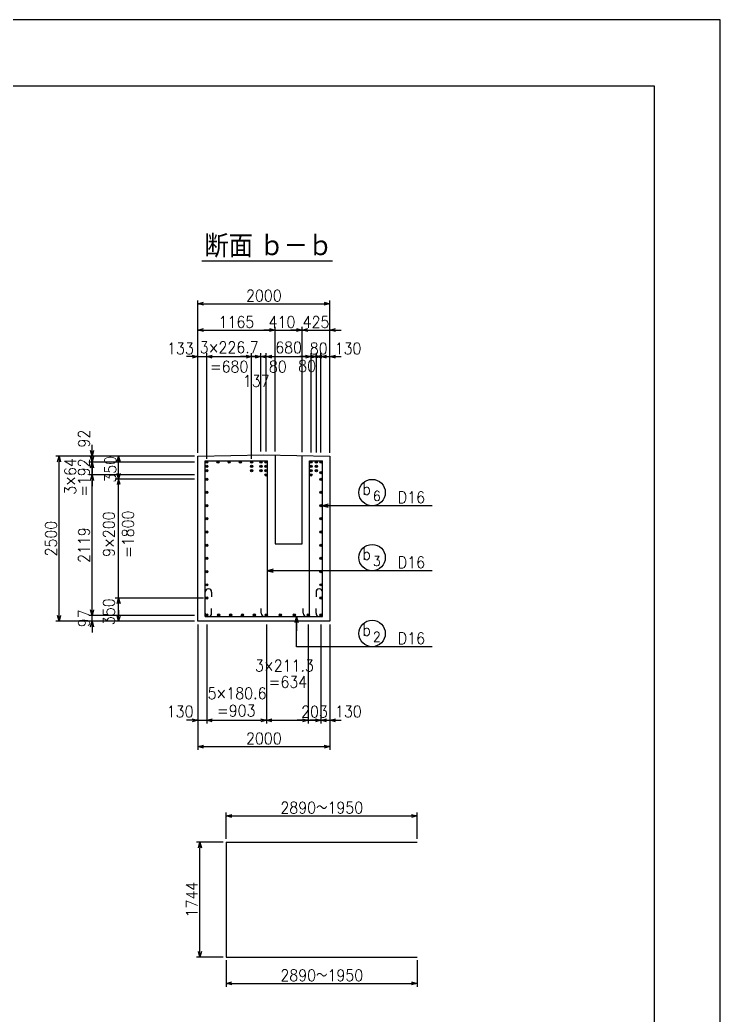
# Model space of a CAD drawing. Extents: x -24090 to 17960, y 77600 to 107300.
# Drawn here: x 7360 to 17960, y 92227 to 107300 of the extents above; entities that cross this region are included whole.
import ezdxf
from ezdxf.enums import TextEntityAlignment as Align

# ---------------------------------------------------------------- set-up
doc = ezdxf.new("R2010")
doc.units = 0
doc.header["$LTSCALE"] = 300
doc.header["$MEASUREMENT"] = 0
doc.layers.get('0').update_dxf_attribs({"linetype": 'CONTINUOUS'})
doc.layers.get('DEFPOINTS').update_dxf_attribs({"linetype": 'CONTINUOUS'})
for name, color, linetype in [('-ねじり鉄筋', 2, 'CONTINUOUS'), ('-コーベル', 2, 'CONTINUOUS'), ('-寸法', 1, 'CONTINUOUS'), ('-引き出し横', 1, 'CONTINUOUS'), ('-引き出し縦', 1, 'CONTINUOUS'), ('-構造', 3, 'CONTINUOUS'), ('-肋筋-桁', 3, 'CONTINUOUS'), ('-記号', 2, 'CONTINUOUS'), ('枠', 3, 'CONTINUOUS'), ('鉄筋', 2, 'CONTINUOUS')]:
    doc.layers.add(name, color=color, linetype=linetype)
doc.styles.add('MS明朝', font='MS PMincho.ttf')
doc.styles.add('romans', font='ROMANS.shx', dxfattribs={"width": 0.9, "bigfont": 'EXTFONT.shx'})
doc.styles.add('ｽﾀｲﾙ1', font='ROMANS.shx', dxfattribs={"bigfont": 'EXTFONT.shx'})
doc.dimstyles.new('ST-50', dxfattribs={"dimscale": 50, "dimtxt": 3.5, "dimasz": 1.7, "dimexe": 1, "dimexo": 1, "dimgap": 1, "dimtad": 0, "dimdec": 0, "dimzin": 0, "dimdsep": 46, "dimtxsty": 'romans', "dimblk": 'OPEN30', "dimcen": 1, "dimdle": 3, "dimclrd": 1, "dimclre": 1, "dimclrt": 3, "dimaunit": 1, "dimadec": 0, "dimazin": 0, "dimtfac": 1, "dimtdec": 0, "dimtix": 1, "dimtmove": 2, "dimatfit": 3, "dimldrblk": 'OPEN30', "dimfxl": 0, "dimtvp": 0.7, "dimtolj": 1, "dimtzin": 0, "dimarcsym": 0})
doc.dimstyles.new('矢', dxfattribs={"dimscale": 50, "dimtxt": 3.5, "dimasz": 1.7, "dimexe": 1, "dimexo": 0.7, "dimgap": 0.09, "dimtad": 0, "dimdec": 0, "dimzin": 0, "dimdsep": 46, "dimtxsty": 'romans', "dimblk": 'OPEN30', "dimcen": 1, "dimdle": 1, "dimclrd": 1, "dimclre": 1, "dimclrt": 3, "dimaunit": 1, "dimadec": 0, "dimazin": 0, "dimtfac": 1, "dimtdec": 0, "dimtix": 1, "dimtmove": 2, "dimatfit": 3, "dimldrblk": 'OPEN30', "dimfxl": 0, "dimtvp": 0.7, "dimtolj": 1, "dimtzin": 0, "dimarcsym": 0})

# ---------------------------------------------------------------- blocks, each defined once
blk = doc.blocks.new('_Open30')
at = {"color": 0, "lineweight": -2}
for p, q in [((-1, 0.27), (0, 0)), ((0, 0), (-1, -0.27)), ((0, 0), (-1, 0))]:
    blk.add_line(p, q, dxfattribs=at)
blk = doc.blocks.new('*D109')
at = {"layer": '-寸法', "color": 1, "linetype": 'Continuous', "lineweight": -2}
for p, q in [((10003, 100694), (7903, 100694)), ((7953, 98279), (7953, 100609)), ((10003, 98194), (7903, 98194))]:
    blk.add_line(p, q, dxfattribs=at)
at = {"layer": 'DEFPOINTS', "color": 0, "linetype": 'Continuous'}
for p in [(7953, 100694), (10053, 100694), (10053, 98194)]:
    blk.add_point(p, dxfattribs=at)
at = {"layer": '-寸法', "color": 1, "linetype": 'Continuous', "lineweight": -2, "xscale": 85, "yscale": 85, "zscale": 85}
for p, rotation in [((7953, 100694), 90), ((7953, 98194), 270)]:
    blk.add_blockref('_Open30', p, dxfattribs=dict(at, rotation=rotation))
at = {"layer": '-寸法', "color": 3, "linetype": 'Continuous', "insert": (7830, 99444), "char_height": 175, "attachment_point": 5, "rotation": 90, "style": 'romans'}
blk.add_mtext('\\A1;2500', dxfattribs=at)
blk = doc.blocks.new('*D43')
at = {"layer": '-寸法', "color": 1, "linetype": 'Continuous', "lineweight": -2}
for p, q in [((10485, 93057), (10485, 92657)), ((13374, 93057), (13374, 92657)), ((10570, 92707), (13289, 92707))]:
    blk.add_line(p, q, dxfattribs=at)
at = {"layer": 'DEFPOINTS', "color": 0, "linetype": 'Continuous'}
for p in [(10485, 93107), (13374, 93107), (13374, 92707)]:
    blk.add_point(p, dxfattribs=at)
at = {"layer": '-寸法', "color": 1, "linetype": 'Continuous', "lineweight": -2, "xscale": 85, "yscale": 85, "zscale": 85, "rotation": 180}
blk.add_blockref('_Open30', (10485, 92707), dxfattribs=at)
at = {"layer": '-寸法', "color": 1, "linetype": 'Continuous', "lineweight": -2, "xscale": 85, "yscale": 85, "zscale": 85}
blk.add_blockref('_Open30', (13374, 92707), dxfattribs=at)
at = {"layer": '-寸法', "color": 3, "linetype": 'Continuous', "insert": (11930, 92830), "char_height": 175, "attachment_point": 5, "style": 'romans'}
blk.add_mtext('\\A1;2890～1950', dxfattribs=at)
blk = doc.blocks.new('*D42')
at = {"layer": '-寸法', "color": 1, "linetype": 'Continuous', "lineweight": -2}
for p, q in [((10485, 94895), (10485, 95295)), ((13374, 94895), (13374, 95295)), ((10570, 95245), (13289, 95245))]:
    blk.add_line(p, q, dxfattribs=at)
at = {"layer": 'DEFPOINTS', "color": 0, "linetype": 'Continuous'}
for p in [(13374, 95245), (10485, 94845), (13374, 94845)]:
    blk.add_point(p, dxfattribs=at)
at = {"layer": '-寸法', "color": 1, "linetype": 'Continuous', "lineweight": -2, "xscale": 85, "yscale": 85, "zscale": 85, "rotation": 180}
blk.add_blockref('_Open30', (10485, 95245), dxfattribs=at)
at = {"layer": '-寸法', "color": 1, "linetype": 'Continuous', "lineweight": -2, "xscale": 85, "yscale": 85, "zscale": 85}
blk.add_blockref('_Open30', (13374, 95245), dxfattribs=at)
at = {"layer": '-寸法', "color": 3, "linetype": 'Continuous', "insert": (11930, 95368), "char_height": 175, "attachment_point": 5, "style": 'romans'}
blk.add_mtext('\\A1;2890～1950', dxfattribs=at)
blk = doc.blocks.new('*D44')
at = {"layer": '-寸法', "color": 1, "linetype": 'Continuous', "lineweight": -2}
for p, q in [((10435, 94845), (10035, 94845)), ((10085, 93192), (10085, 94760)), ((10435, 93107), (10035, 93107))]:
    blk.add_line(p, q, dxfattribs=at)
at = {"layer": 'DEFPOINTS', "color": 0, "linetype": 'Continuous'}
for p in [(10085, 94845), (10485, 94845), (10485, 93107)]:
    blk.add_point(p, dxfattribs=at)
at = {"layer": '-寸法', "color": 1, "linetype": 'Continuous', "lineweight": -2, "xscale": 85, "yscale": 85, "zscale": 85}
for p, rotation in [((10085, 94845), 90), ((10085, 93107), 270)]:
    blk.add_blockref('_Open30', p, dxfattribs=dict(at, rotation=rotation))
at = {"layer": '-寸法', "color": 3, "linetype": 'Continuous', "insert": (9962, 93976), "char_height": 175, "attachment_point": 5, "rotation": 90, "style": 'romans'}
blk.add_mtext('\\A1;1744', dxfattribs=at)
blk = doc.blocks.new('*D113')
at = {"layer": '-引き出し縦', "color": 1, "linetype": 'Continuous', "lineweight": -2}
for p, q in [((9953, 100410), (8403, 100410)), ((8453, 98366), (8453, 100325)), ((10003, 98281), (8403, 98281))]:
    blk.add_line(p, q, dxfattribs=at)
at = {"layer": 'DEFPOINTS', "color": 0, "linetype": 'Continuous'}
for p in [(8453, 100410), (10003, 100410), (10053, 98281)]:
    blk.add_point(p, dxfattribs=at)
at = {"layer": '-引き出し縦', "color": 1, "linetype": 'Continuous', "lineweight": -2, "xscale": 85, "yscale": 85, "zscale": 85}
for p, rotation in [((8453, 100410), 90), ((8453, 98281), 270)]:
    blk.add_blockref('_Open30', p, dxfattribs=dict(at, rotation=rotation))
at = {"layer": '-引き出し縦', "color": 3, "linetype": 'Continuous', "insert": (8330, 99346), "char_height": 175, "attachment_point": 5, "rotation": 90, "style": 'romans'}
blk.add_mtext('\\A1;2119', dxfattribs=at)
blk = doc.blocks.new('*D115')
at = {"layer": '-寸法', "color": 1, "linetype": 'Continuous', "lineweight": -2}
for p, q in [((10139, 98544), (8803, 98544)), ((8853, 98279), (8853, 98459)), ((10003, 98194), (8803, 98194))]:
    blk.add_line(p, q, dxfattribs=at)
at = {"layer": 'DEFPOINTS', "color": 0, "linetype": 'Continuous'}
for p in [(8853, 98544), (10189, 98544), (10053, 98194)]:
    blk.add_point(p, dxfattribs=at)
at = {"layer": '-寸法', "color": 1, "linetype": 'Continuous', "lineweight": -2, "xscale": 85, "yscale": 85, "zscale": 85}
for p, rotation in [((8853, 98544), 90), ((8853, 98194), 270)]:
    blk.add_blockref('_Open30', p, dxfattribs=dict(at, rotation=rotation))
at = {"layer": '-寸法', "color": 3, "linetype": 'Continuous', "insert": (8707, 98336), "char_height": 175, "attachment_point": 5, "rotation": 90, "style": 'romans'}
blk.add_mtext('\\A1;350', dxfattribs=at)
blk = doc.blocks.new('*D112')
at = {"layer": '-引き出し縦', "color": 1, "linetype": 'Continuous', "lineweight": -2}
for p, q in [((8453, 98366), (8453, 98451)), ((10003, 98281), (8403, 98281)), ((8453, 98194), (8453, 98281)), ((10003, 98194), (8403, 98194)), ((8453, 98109), (8453, 98024))]:
    blk.add_line(p, q, dxfattribs=at)
at = {"layer": 'DEFPOINTS', "color": 0, "linetype": 'Continuous'}
for p in [(8453, 98281), (10053, 98281), (10053, 98194)]:
    blk.add_point(p, dxfattribs=at)
at = {"layer": '-引き出し縦', "color": 1, "linetype": 'Continuous', "lineweight": -2, "xscale": 85, "yscale": 85, "zscale": 85}
for p, rotation in [((8453, 98281), 270), ((8453, 98194), 90)]:
    blk.add_blockref('_Open30', p, dxfattribs=dict(at, rotation=rotation))
at = {"layer": '-引き出し縦', "color": 3, "linetype": 'Continuous', "insert": (8330, 98238), "char_height": 175, "attachment_point": 5, "rotation": 90, "style": 'romans'}
blk.add_mtext('\\A1;97', dxfattribs=at)
blk = doc.blocks.new('*D122')
at = {"layer": '-寸法', "color": 1, "linetype": 'Continuous', "lineweight": -2}
for p, q in [((10053, 100744), (10053, 102652)), ((11223, 100762), (11223, 102652)), ((10138, 102602), (11138, 102602))]:
    blk.add_line(p, q, dxfattribs=at)
at = {"layer": 'DEFPOINTS', "color": 0, "linetype": 'Continuous'}
for p in [(11223, 102602), (10053, 100694), (11223, 100712)]:
    blk.add_point(p, dxfattribs=at)
at = {"layer": '-寸法', "color": 1, "linetype": 'Continuous', "lineweight": -2, "xscale": 85, "yscale": 85, "zscale": 85, "rotation": 180}
blk.add_blockref('_Open30', (10053, 102602), dxfattribs=at)
at = {"layer": '-寸法', "color": 1, "linetype": 'Continuous', "lineweight": -2, "xscale": 85, "yscale": 85, "zscale": 85}
blk.add_blockref('_Open30', (11223, 102602), dxfattribs=at)
at = {"layer": '-寸法', "color": 3, "linetype": 'Continuous', "insert": (10638, 102724), "char_height": 175, "attachment_point": 5, "style": 'romans'}
blk.add_mtext('\\A1;1165', dxfattribs=at)
blk = doc.blocks.new('*D119')
at = {"layer": '-寸法', "color": 1, "linetype": 'Continuous', "lineweight": -2}
for p, q in [((10053, 100744), (10053, 103052)), ((10138, 103002), (11968, 103002)), ((12053, 100744), (12053, 103052))]:
    blk.add_line(p, q, dxfattribs=at)
at = {"layer": 'DEFPOINTS', "color": 0, "linetype": 'Continuous'}
for p in [(12053, 103002), (10053, 100694), (12053, 100694)]:
    blk.add_point(p, dxfattribs=at)
at = {"layer": '-寸法', "color": 1, "linetype": 'Continuous', "lineweight": -2, "xscale": 85, "yscale": 85, "zscale": 85, "rotation": 180}
blk.add_blockref('_Open30', (10053, 103002), dxfattribs=at)
at = {"layer": '-寸法', "color": 1, "linetype": 'Continuous', "lineweight": -2, "xscale": 85, "yscale": 85, "zscale": 85}
blk.add_blockref('_Open30', (12053, 103002), dxfattribs=at)
at = {"layer": '-寸法', "color": 3, "linetype": 'Continuous', "insert": (11053, 103124), "char_height": 175, "attachment_point": 5, "style": 'romans'}
blk.add_mtext('\\A1;2000', dxfattribs=at)
blk = doc.blocks.new('*D123')
at = {"layer": '-寸法', "color": 1, "linetype": 'Continuous', "lineweight": -2}
for p, q in [((9968, 102202), (9883, 102202)), ((10053, 100744), (10053, 102252)), ((10053, 102202), (10188, 102202)), ((10188, 100747), (10188, 102252)), ((10273, 102202), (10358, 102202))]:
    blk.add_line(p, q, dxfattribs=at)
at = {"layer": 'DEFPOINTS', "color": 0, "linetype": 'Continuous'}
for p in [(10188, 102202), (10053, 100694), (10188, 100697)]:
    blk.add_point(p, dxfattribs=at)
at = {"layer": '-寸法', "color": 1, "linetype": 'Continuous', "lineweight": -2, "xscale": 85, "yscale": 85, "zscale": 85}
blk.add_blockref('_Open30', (10053, 102202), dxfattribs=at)
at = {"layer": '-寸法', "color": 1, "linetype": 'Continuous', "lineweight": -2, "xscale": 85, "yscale": 85, "zscale": 85, "rotation": 180}
blk.add_blockref('_Open30', (10188, 102202), dxfattribs=at)
at = {"layer": '-寸法', "color": 3, "linetype": 'Continuous', "insert": (9790, 102324), "char_height": 175, "attachment_point": 5, "style": 'romans'}
blk.add_mtext('\\A1;133', dxfattribs=at)
blk = doc.blocks.new('*D114')
at = {"layer": '-引き出し縦', "color": 1, "linetype": 'Continuous', "lineweight": -2}
for p, q in [((8453, 100687), (8453, 100772)), ((10003, 100602), (8403, 100602)), ((8453, 100410), (8453, 100602)), ((10003, 100410), (8403, 100410)), ((8453, 100325), (8453, 100240))]:
    blk.add_line(p, q, dxfattribs=at)
at = {"layer": 'DEFPOINTS', "color": 0, "linetype": 'Continuous'}
for p in [(8453, 100602), (10053, 100602), (10053, 100410)]:
    blk.add_point(p, dxfattribs=at)
at = {"layer": '-引き出し縦', "color": 1, "linetype": 'Continuous', "lineweight": -2, "xscale": 85, "yscale": 85, "zscale": 85}
for p, rotation in [((8453, 100602), 270), ((8453, 100410), 90)]:
    blk.add_blockref('_Open30', p, dxfattribs=dict(at, rotation=rotation))
at = {"layer": '-引き出し縦', "color": 3, "linetype": 'Continuous', "insert": (8327, 100368), "char_height": 175, "attachment_point": 5, "rotation": 90, "style": 'romans'}
blk.add_mtext('\\A1;=192', dxfattribs=at)
blk = doc.blocks.new('*D111')
at = {"layer": '-引き出し縦', "color": 1, "linetype": 'Continuous', "lineweight": -2}
for p, q in [((8453, 100779), (8453, 100864)), ((10003, 100694), (8403, 100694)), ((8453, 100602), (8453, 100694)), ((10003, 100602), (8403, 100602)), ((8453, 100517), (8453, 100432))]:
    blk.add_line(p, q, dxfattribs=at)
at = {"layer": 'DEFPOINTS', "color": 0, "linetype": 'Continuous'}
for p in [(8453, 100694), (10053, 100694), (10053, 100602)]:
    blk.add_point(p, dxfattribs=at)
at = {"layer": '-引き出し縦', "color": 1, "linetype": 'Continuous', "lineweight": -2, "xscale": 85, "yscale": 85, "zscale": 85}
for p, rotation in [((8453, 100694), 270), ((8453, 100602), 90)]:
    blk.add_blockref('_Open30', p, dxfattribs=dict(at, rotation=rotation))
at = {"layer": '-引き出し縦', "color": 3, "linetype": 'Continuous', "insert": (8330, 100958), "char_height": 175, "attachment_point": 5, "rotation": 90, "style": 'romans'}
blk.add_mtext('\\A1;92', dxfattribs=at)
blk = doc.blocks.new('*D110')
at = {"layer": '-寸法', "color": 1, "linetype": 'Continuous', "lineweight": -2}
for p, q in [((10003, 100694), (8803, 100694)), ((8853, 100429), (8853, 100609)), ((10003, 100344), (8803, 100344))]:
    blk.add_line(p, q, dxfattribs=at)
at = {"layer": 'DEFPOINTS', "color": 0, "linetype": 'Continuous'}
for p in [(8853, 100694), (10053, 100694), (10053, 100344)]:
    blk.add_point(p, dxfattribs=at)
at = {"layer": '-寸法', "color": 1, "linetype": 'Continuous', "lineweight": -2, "xscale": 85, "yscale": 85, "zscale": 85}
for p, rotation in [((8853, 100694), 90), ((8853, 100344), 270)]:
    blk.add_blockref('_Open30', p, dxfattribs=dict(at, rotation=rotation))
at = {"layer": '-寸法', "color": 3, "linetype": 'Continuous', "insert": (8730, 100494), "char_height": 175, "attachment_point": 5, "rotation": 90, "style": 'romans'}
blk.add_mtext('\\A1;350', dxfattribs=at)
blk = doc.blocks.new('*D125')
at = {"layer": '-寸法', "color": 1, "linetype": 'Continuous', "lineweight": -2}
for p, q in [((11088, 100813), (11088, 102252)), ((11173, 102202), (11683, 102202)), ((11768, 100800), (11768, 102252))]:
    blk.add_line(p, q, dxfattribs=at)
at = {"layer": 'DEFPOINTS', "color": 0, "linetype": 'Continuous'}
for p in [(11768, 102202), (11088, 100763), (11768, 100750)]:
    blk.add_point(p, dxfattribs=at)
at = {"layer": '-寸法', "color": 1, "linetype": 'Continuous', "lineweight": -2, "xscale": 85, "yscale": 85, "zscale": 85, "rotation": 180}
blk.add_blockref('_Open30', (11088, 102202), dxfattribs=at)
at = {"layer": '-寸法', "color": 1, "linetype": 'Continuous', "lineweight": -2, "xscale": 85, "yscale": 85, "zscale": 85}
blk.add_blockref('_Open30', (11768, 102202), dxfattribs=at)
at = {"layer": '-寸法', "color": 3, "linetype": 'Continuous', "insert": (11428, 102339), "char_height": 175, "attachment_point": 5, "style": 'romans'}
blk.add_mtext('\\A1;680', dxfattribs=at)
blk = doc.blocks.new('*D124')
at = {"layer": '-寸法', "color": 1, "linetype": 'Continuous', "lineweight": -2}
for p, q in [((11223, 100762), (11223, 102652)), ((11633, 100752), (11633, 102652)), ((11138, 102602), (11053, 102602)), ((11223, 102602), (11633, 102602)), ((11718, 102602), (11803, 102602))]:
    blk.add_line(p, q, dxfattribs=at)
at = {"layer": 'DEFPOINTS', "color": 0, "linetype": 'Continuous'}
for p in [(11633, 102602), (11223, 100712), (11633, 100702)]:
    blk.add_point(p, dxfattribs=at)
at = {"layer": '-寸法', "color": 1, "linetype": 'Continuous', "lineweight": -2, "xscale": 85, "yscale": 85, "zscale": 85}
blk.add_blockref('_Open30', (11223, 102602), dxfattribs=at)
at = {"layer": '-寸法', "color": 1, "linetype": 'Continuous', "lineweight": -2, "xscale": 85, "yscale": 85, "zscale": 85, "rotation": 180}
blk.add_blockref('_Open30', (11633, 102602), dxfattribs=at)
at = {"layer": '-寸法', "color": 3, "linetype": 'Continuous', "insert": (11328, 102724), "char_height": 175, "attachment_point": 5, "style": 'romans'}
blk.add_mtext('\\A1;410', dxfattribs=at)
blk = doc.blocks.new('*D121')
at = {"layer": '-寸法', "color": 1, "linetype": 'Continuous', "lineweight": -2}
for p, q in [((11683, 102202), (11598, 102202)), ((11768, 100750), (11768, 102252)), ((11768, 102202), (11848, 102202)), ((11848, 100748), (11848, 102252)), ((11933, 102202), (12018, 102202))]:
    blk.add_line(p, q, dxfattribs=at)
at = {"layer": 'DEFPOINTS', "color": 0, "linetype": 'Continuous'}
for p in [(11848, 102202), (11768, 100700), (11848, 100698)]:
    blk.add_point(p, dxfattribs=at)
at = {"layer": '-寸法', "color": 1, "linetype": 'Continuous', "lineweight": -2, "xscale": 85, "yscale": 85, "zscale": 85}
blk.add_blockref('_Open30', (11768, 102202), dxfattribs=at)
at = {"layer": '-寸法', "color": 1, "linetype": 'Continuous', "lineweight": -2, "xscale": 85, "yscale": 85, "zscale": 85, "rotation": 180}
blk.add_blockref('_Open30', (11848, 102202), dxfattribs=at)
at = {"layer": '-寸法', "color": 3, "linetype": 'Continuous', "insert": (11708, 102058), "char_height": 175, "attachment_point": 5, "style": 'romans'}
blk.add_mtext('\\A1;80', dxfattribs=at)
blk = doc.blocks.new('*D120')
at = {"layer": '-寸法', "color": 1, "linetype": 'Continuous', "lineweight": -2}
for p, q in [((10923, 102202), (10838, 102202)), ((11008, 100763), (11008, 102252)), ((11008, 102202), (11088, 102202)), ((11088, 100763), (11088, 102252)), ((11173, 102202), (11258, 102202))]:
    blk.add_line(p, q, dxfattribs=at)
at = {"layer": 'DEFPOINTS', "color": 0, "linetype": 'Continuous'}
for p in [(11088, 102202), (11008, 100713), (11088, 100713)]:
    blk.add_point(p, dxfattribs=at)
at = {"layer": '-寸法', "color": 1, "linetype": 'Continuous', "lineweight": -2, "xscale": 85, "yscale": 85, "zscale": 85}
blk.add_blockref('_Open30', (11008, 102202), dxfattribs=at)
at = {"layer": '-寸法', "color": 1, "linetype": 'Continuous', "lineweight": -2, "xscale": 85, "yscale": 85, "zscale": 85, "rotation": 180}
blk.add_blockref('_Open30', (11088, 102202), dxfattribs=at)
at = {"layer": '-寸法', "color": 3, "linetype": 'Continuous', "insert": (11264, 102047), "char_height": 175, "attachment_point": 5, "style": 'romans'}
blk.add_mtext('\\A1;80', dxfattribs=at)
blk = doc.blocks.new('*D118')
at = {"layer": '-寸法', "color": 1, "linetype": 'Continuous', "lineweight": -2}
for p, q in [((11633, 100752), (11633, 102652)), ((12053, 100744), (12053, 102652)), ((11548, 102602), (11463, 102602)), ((11633, 102602), (12053, 102602)), ((12138, 102602), (12223, 102602))]:
    blk.add_line(p, q, dxfattribs=at)
at = {"layer": 'DEFPOINTS', "color": 0, "linetype": 'Continuous'}
for p in [(12053, 102602), (11633, 100702), (12053, 100694)]:
    blk.add_point(p, dxfattribs=at)
at = {"layer": '-寸法', "color": 1, "linetype": 'Continuous', "lineweight": -2, "xscale": 85, "yscale": 85, "zscale": 85}
blk.add_blockref('_Open30', (11633, 102602), dxfattribs=at)
at = {"layer": '-寸法', "color": 1, "linetype": 'Continuous', "lineweight": -2, "xscale": 85, "yscale": 85, "zscale": 85, "rotation": 180}
blk.add_blockref('_Open30', (12053, 102602), dxfattribs=at)
at = {"layer": '-寸法', "color": 3, "linetype": 'Continuous', "insert": (11843, 102724), "char_height": 175, "attachment_point": 5, "style": 'romans'}
blk.add_mtext('\\A1;425', dxfattribs=at)
blk = doc.blocks.new('*D117')
at = {"layer": '-寸法', "color": 1, "linetype": 'Continuous', "lineweight": -2}
for p, q in [((11833, 102202), (11748, 102202)), ((11918, 100747), (11918, 102252)), ((11918, 102202), (12053, 102202)), ((12053, 100744), (12053, 102252)), ((12138, 102202), (12223, 102202))]:
    blk.add_line(p, q, dxfattribs=at)
at = {"layer": 'DEFPOINTS', "color": 0, "linetype": 'Continuous'}
for p in [(12053, 102202), (11918, 100697), (12053, 100694)]:
    blk.add_point(p, dxfattribs=at)
at = {"layer": '-寸法', "color": 1, "linetype": 'Continuous', "lineweight": -2, "xscale": 85, "yscale": 85, "zscale": 85}
blk.add_blockref('_Open30', (11918, 102202), dxfattribs=at)
at = {"layer": '-寸法', "color": 1, "linetype": 'Continuous', "lineweight": -2, "xscale": 85, "yscale": 85, "zscale": 85, "rotation": 180}
blk.add_blockref('_Open30', (12053, 102202), dxfattribs=at)
at = {"layer": '-寸法', "color": 3, "linetype": 'Continuous', "insert": (12328, 102324), "char_height": 175, "attachment_point": 5, "style": 'romans'}
blk.add_mtext('\\A1;130', dxfattribs=at)
blk = doc.blocks.new('*D116')
at = {"layer": '-寸法', "color": 1, "linetype": 'Continuous', "lineweight": -2}
for p, q in [((11763, 102202), (11678, 102202)), ((11848, 100798), (11848, 102252)), ((11848, 102202), (11918, 102202)), ((11918, 100747), (11918, 102252)), ((12003, 102202), (12088, 102202))]:
    blk.add_line(p, q, dxfattribs=at)
at = {"layer": 'DEFPOINTS', "color": 0, "linetype": 'Continuous'}
for p in [(11918, 102202), (11848, 100748), (11918, 100697)]:
    blk.add_point(p, dxfattribs=at)
at = {"layer": '-寸法', "color": 1, "linetype": 'Continuous', "lineweight": -2, "xscale": 85, "yscale": 85, "zscale": 85}
blk.add_blockref('_Open30', (11848, 102202), dxfattribs=at)
at = {"layer": '-寸法', "color": 1, "linetype": 'Continuous', "lineweight": -2, "xscale": 85, "yscale": 85, "zscale": 85, "rotation": 180}
blk.add_blockref('_Open30', (11918, 102202), dxfattribs=at)
at = {"layer": '-寸法', "color": 3, "linetype": 'Continuous', "insert": (11883, 102324), "char_height": 175, "attachment_point": 5, "style": 'romans'}
blk.add_mtext('\\A1;80', dxfattribs=at)
blk = doc.blocks.new('*D137')
at = {"layer": '-構造', "color": 1, "linetype": 'Continuous', "lineweight": -2}
for p, q in [((10188, 100652), (10188, 102252)), ((10273, 102202), (10783, 102202)), ((10868, 100652), (10868, 102252))]:
    blk.add_line(p, q, dxfattribs=at)
at = {"layer": 'DEFPOINTS', "color": 0, "linetype": 'Continuous'}
for p in [(10868, 102202), (10188, 100602), (10868, 100602)]:
    blk.add_point(p, dxfattribs=at)
at = {"layer": '-構造', "color": 1, "linetype": 'Continuous', "lineweight": -2, "xscale": 85, "yscale": 85, "zscale": 85, "rotation": 180}
blk.add_blockref('_Open30', (10188, 102202), dxfattribs=at)
at = {"layer": '-構造', "color": 1, "linetype": 'Continuous', "lineweight": -2, "xscale": 85, "yscale": 85, "zscale": 85}
blk.add_blockref('_Open30', (10868, 102202), dxfattribs=at)
at = {"layer": '-構造', "color": 3, "linetype": 'Continuous', "insert": (10528, 102194), "char_height": 175, "attachment_point": 5, "style": 'romans'}
blk.add_mtext('\\A1;3×226.7\\P=680', dxfattribs=at)
blk = doc.blocks.new('*D138')
at = {"layer": '-構造', "color": 1, "linetype": 'Continuous', "lineweight": -2}
for p, q in [((10783, 102202), (10698, 102202)), ((10868, 100652), (10868, 102252)), ((10868, 102202), (11008, 102202)), ((11008, 100813), (11008, 102252)), ((11093, 102202), (11178, 102202))]:
    blk.add_line(p, q, dxfattribs=at)
at = {"layer": 'DEFPOINTS', "color": 0, "linetype": 'Continuous'}
for p in [(11008, 102202), (11008, 100763), (10868, 100602)]:
    blk.add_point(p, dxfattribs=at)
at = {"layer": '-構造', "color": 1, "linetype": 'Continuous', "lineweight": -2, "xscale": 85, "yscale": 85, "zscale": 85}
blk.add_blockref('_Open30', (10868, 102202), dxfattribs=at)
at = {"layer": '-構造', "color": 1, "linetype": 'Continuous', "lineweight": -2, "xscale": 85, "yscale": 85, "zscale": 85, "rotation": 180}
blk.add_blockref('_Open30', (11008, 102202), dxfattribs=at)
at = {"layer": '-構造', "color": 3, "linetype": 'Continuous', "insert": (10938, 101831), "char_height": 175, "attachment_point": 5, "style": 'romans'}
blk.add_mtext('\\A1;137', dxfattribs=at)
blk = doc.blocks.new('*D139')
at = {"layer": '-寸法', "color": 1, "linetype": 'Continuous', "lineweight": -2}
for p, q in [((11091, 98144), (11091, 96644)), ((11725, 98144), (11725, 96644)), ((11176, 96694), (11640, 96694))]:
    blk.add_line(p, q, dxfattribs=at)
at = {"layer": 'DEFPOINTS', "color": 0, "linetype": 'Continuous'}
for p in [(11091, 98194), (11725, 98194), (11725, 96694)]:
    blk.add_point(p, dxfattribs=at)
at = {"layer": '-寸法', "color": 1, "linetype": 'Continuous', "lineweight": -2, "xscale": 85, "yscale": 85, "zscale": 85, "rotation": 180}
blk.add_blockref('_Open30', (11091, 96694), dxfattribs=at)
at = {"layer": '-寸法', "color": 1, "linetype": 'Continuous', "lineweight": -2, "xscale": 85, "yscale": 85, "zscale": 85}
blk.add_blockref('_Open30', (11725, 96694), dxfattribs=at)
at = {"layer": '-寸法', "color": 3, "linetype": 'Continuous', "insert": (11419, 97273), "char_height": 175, "attachment_point": 5, "style": 'romans'}
blk.add_mtext('\\A1;=634', dxfattribs=at)
blk = doc.blocks.new('*D141')
at = {"layer": '-寸法', "color": 1, "linetype": 'Continuous', "lineweight": -2}
for p, q in [((10053, 98144), (10053, 96244)), ((12053, 98144), (12053, 96244)), ((10138, 96294), (11968, 96294))]:
    blk.add_line(p, q, dxfattribs=at)
at = {"layer": 'DEFPOINTS', "color": 0, "linetype": 'Continuous'}
for p in [(10053, 98194), (12053, 98194), (12053, 96294)]:
    blk.add_point(p, dxfattribs=at)
at = {"layer": '-寸法', "color": 1, "linetype": 'Continuous', "lineweight": -2, "xscale": 85, "yscale": 85, "zscale": 85, "rotation": 180}
blk.add_blockref('_Open30', (10053, 96294), dxfattribs=at)
at = {"layer": '-寸法', "color": 1, "linetype": 'Continuous', "lineweight": -2, "xscale": 85, "yscale": 85, "zscale": 85}
blk.add_blockref('_Open30', (12053, 96294), dxfattribs=at)
at = {"layer": '-寸法', "color": 3, "linetype": 'Continuous', "insert": (11053, 96417), "char_height": 175, "attachment_point": 5, "style": 'romans'}
blk.add_mtext('\\A1;2000', dxfattribs=at)
blk = doc.blocks.new('*D143')
at = {"layer": '-寸法', "color": 1, "linetype": 'Continuous', "lineweight": -2}
for p, q in [((10053, 98144), (10053, 96644)), ((10188, 98144), (10188, 96644)), ((9968, 96694), (9883, 96694)), ((10053, 96694), (10188, 96694)), ((10273, 96694), (10358, 96694))]:
    blk.add_line(p, q, dxfattribs=at)
at = {"layer": 'DEFPOINTS', "color": 0, "linetype": 'Continuous'}
for p in [(10053, 98194), (10188, 98194), (10188, 96694)]:
    blk.add_point(p, dxfattribs=at)
at = {"layer": '-寸法', "color": 1, "linetype": 'Continuous', "lineweight": -2, "xscale": 85, "yscale": 85, "zscale": 85}
blk.add_blockref('_Open30', (10053, 96694), dxfattribs=at)
at = {"layer": '-寸法', "color": 1, "linetype": 'Continuous', "lineweight": -2, "xscale": 85, "yscale": 85, "zscale": 85, "rotation": 180}
blk.add_blockref('_Open30', (10188, 96694), dxfattribs=at)
at = {"layer": '-寸法', "color": 3, "linetype": 'Continuous', "insert": (9785, 96825), "char_height": 175, "attachment_point": 5, "style": 'romans'}
blk.add_mtext('\\A1;130', dxfattribs=at)
blk = doc.blocks.new('*D142')
at = {"layer": '-寸法', "color": 1, "linetype": 'Continuous', "lineweight": -2}
for p, q in [((10188, 98144), (10188, 96644)), ((11091, 98094), (11091, 96644)), ((10273, 96694), (11006, 96694))]:
    blk.add_line(p, q, dxfattribs=at)
at = {"layer": 'DEFPOINTS', "color": 0, "linetype": 'Continuous'}
for p in [(10188, 98194), (11091, 98144), (11091, 96694)]:
    blk.add_point(p, dxfattribs=at)
at = {"layer": '-寸法', "color": 1, "linetype": 'Continuous', "lineweight": -2, "xscale": 85, "yscale": 85, "zscale": 85, "rotation": 180}
blk.add_blockref('_Open30', (10188, 96694), dxfattribs=at)
at = {"layer": '-寸法', "color": 1, "linetype": 'Continuous', "lineweight": -2, "xscale": 85, "yscale": 85, "zscale": 85}
blk.add_blockref('_Open30', (11091, 96694), dxfattribs=at)
at = {"layer": '-寸法', "color": 3, "linetype": 'Continuous', "insert": (10636, 96839), "char_height": 175, "attachment_point": 5, "style": 'romans'}
blk.add_mtext('\\A1;=903', dxfattribs=at)
blk = doc.blocks.new('*D140')
at = {"layer": '-寸法', "color": 1, "linetype": 'Continuous', "lineweight": -2}
for p, q in [((11725, 98144), (11725, 96644)), ((11918, 98144), (11918, 96644)), ((11640, 96694), (11555, 96694)), ((11725, 96694), (11918, 96694)), ((12003, 96694), (12088, 96694))]:
    blk.add_line(p, q, dxfattribs=at)
at = {"layer": 'DEFPOINTS', "color": 0, "linetype": 'Continuous'}
for p in [(11725, 98194), (11918, 98194), (11918, 96694)]:
    blk.add_point(p, dxfattribs=at)
at = {"layer": '-寸法', "color": 1, "linetype": 'Continuous', "lineweight": -2, "xscale": 85, "yscale": 85, "zscale": 85}
blk.add_blockref('_Open30', (11725, 96694), dxfattribs=at)
at = {"layer": '-寸法', "color": 1, "linetype": 'Continuous', "lineweight": -2, "xscale": 85, "yscale": 85, "zscale": 85, "rotation": 180}
blk.add_blockref('_Open30', (11918, 96694), dxfattribs=at)
at = {"layer": '-寸法', "color": 3, "linetype": 'Continuous', "insert": (11820, 96822), "char_height": 175, "attachment_point": 5, "style": 'romans'}
blk.add_mtext('\\A1;203', dxfattribs=at)
blk = doc.blocks.new('*D144')
at = {"layer": '-寸法', "color": 1, "linetype": 'Continuous', "lineweight": -2}
for p, q in [((11918, 98144), (11918, 96644)), ((12053, 98144), (12053, 96644)), ((11833, 96694), (11748, 96694)), ((11918, 96694), (12053, 96694)), ((12138, 96694), (12223, 96694))]:
    blk.add_line(p, q, dxfattribs=at)
at = {"layer": 'DEFPOINTS', "color": 0, "linetype": 'Continuous'}
for p in [(11918, 98194), (12053, 98194), (12053, 96694)]:
    blk.add_point(p, dxfattribs=at)
at = {"layer": '-寸法', "color": 1, "linetype": 'Continuous', "lineweight": -2, "xscale": 85, "yscale": 85, "zscale": 85}
blk.add_blockref('_Open30', (11918, 96694), dxfattribs=at)
at = {"layer": '-寸法', "color": 1, "linetype": 'Continuous', "lineweight": -2, "xscale": 85, "yscale": 85, "zscale": 85, "rotation": 180}
blk.add_blockref('_Open30', (12053, 96694), dxfattribs=at)
at = {"layer": '-寸法', "color": 3, "linetype": 'Continuous', "insert": (12333, 96825), "char_height": 175, "attachment_point": 5, "style": 'romans'}
blk.add_mtext('\\A1;130', dxfattribs=at)

msp = doc.modelspace()

# ---------------------------------------------------------------- linework, layer by layer
at = {"layer": '-ねじり鉄筋', "color": 2, "linetype": 'Continuous'}
for centre, radius in [((11916.9, 100443.9), 17.5), ((11916.9, 100443.9), 8.75), ((10188.7, 100343.9), 17.5), ((10188.7, 100343.9), 8.75), ((11916.9, 100343.9), 17.5), ((11916.9, 100343.9), 8.75), ((10188.7, 100143.9), 17.5), ((10188.7, 100143.9), 8.75), ((11916.9, 100143.9), 17.5), ((11916.9, 100143.9), 8.75), ((10188.7, 99943.9), 17.5), ((10188.7, 99943.9), 8.75), ((11916.9, 99943.9), 17.5), ((11916.9, 99943.9), 8.75), ((10188.7, 99743.9), 17.5), ((10188.7, 99743.9), 8.75), ((11916.9, 99743.9), 17.5), ((11916.9, 99743.9), 8.75), ((10188.7, 99543.9), 17.5), ((10188.7, 99543.9), 8.75), ((11916.9, 99543.9), 17.5), ((11916.9, 99543.9), 8.75), ((10188.7, 99343.9), 17.5), ((10188.7, 99343.9), 8.75), ((11916.9, 99343.9), 17.5), ((11916.9, 99343.9), 8.75), ((10188.7, 99143.9), 17.5), ((10188.7, 99143.9), 8.75), ((11916.9, 99143.9), 17.5), ((11916.9, 99143.9), 8.75), ((10188.7, 98943.9), 17.5), ((10188.7, 98943.9), 8.75), ((11916.9, 98943.9), 17.5), ((11916.9, 98943.9), 8.75), ((10188.7, 98743.9), 17.5), ((10188.7, 98743.9), 8.75), ((11916.9, 98743.9), 17.5), ((11916.9, 98743.9), 8.75), ((10188.7, 98543.9), 17.5), ((10188.7, 98543.9), 8.75), ((11916.9, 98543.9), 17.5), ((11916.9, 98543.9), 8.75), ((10187.7, 98288.9), 17.5), ((10187.7, 98288.9), 8.75), ((10368.4, 98288.9), 17.5), ((10368.4, 98288.9), 8.75), ((10549, 98288.9), 17.5), ((10549, 98288.9), 8.75), ((10729.6, 98288.9), 17.5), ((10729.6, 98288.9), 8.75), ((10910.2, 98288.9), 17.5), ((10910.2, 98288.9), 8.75), ((11090.8, 98288.9), 17.5), ((11090.8, 98288.9), 8.75), ((11302.1, 98288.9), 17.5), ((11302.1, 98288.9), 8.75), ((11513.4, 98288.9), 17.5), ((11513.4, 98288.9), 8.75), ((11724.7, 98288.9), 17.5), ((11724.7, 98288.9), 8.75), ((11917.7, 98288.9), 17.5), ((11917.7, 98288.9), 8.75)]:
    msp.add_circle(centre, radius, dxfattribs=at)
at = {"layer": '-コーベル', "color": 2, "linetype": 'Continuous'}
for centre, radius in [((11007.7, 100601.9), 17.5), ((11007.7, 100537.9), 17.5), ((11007.7, 100601.9), 8.75), ((11007.7, 100537.9), 8.75), ((11087.7, 100601.9), 17.5), ((11087.7, 100537.9), 17.5), ((11087.7, 100601.9), 8.75), ((11087.7, 100537.9), 8.75), ((11767.7, 100601.9), 17.5), ((11767.7, 100537.9), 17.5), ((11767.7, 100601.9), 8.75), ((11767.7, 100537.9), 8.75), ((11847.7, 100601.9), 17.5), ((11847.7, 100537.9), 17.5), ((11847.7, 100601.9), 8.75), ((11847.7, 100537.9), 8.75), ((11007.7, 100473.9), 17.5), ((11007.7, 100473.9), 8.75), ((11087.7, 100473.9), 17.5), ((11087.7, 100409.9), 17.5), ((11087.7, 100473.9), 8.75), ((11087.7, 100409.9), 8.75), ((11767.7, 100473.9), 17.5), ((11767.7, 100409.9), 17.5), ((11767.7, 100473.9), 8.75), ((11767.7, 100409.9), 8.75), ((11847.7, 100473.9), 17.5), ((11847.7, 100473.9), 8.75)]:
    msp.add_circle(centre, radius, dxfattribs=at)
at = {"layer": '-寸法', "linetype": 'Continuous'}
msp.add_line((8852.7, 99183.1), (8852.7, 100154.6), dxfattribs=at)
at = {"layer": '-引き出し横', "linetype": 'Continuous'}
for p, q in [((11547.8, 97807), (11547.8, 98259)), ((13602.5, 97807), (11547.8, 97807))]:
    msp.add_line(p, q, dxfattribs=at)
at = {"layer": '-引き出し横', "linetype": 'Continuous', "flags": 128}
for points in [[(13602.5, 99941.9), (11958.4, 99941.9)], [(13602.5, 98956.3), (11110.2, 98956.3)]]:
    msp.add_lwpolyline(points, dxfattribs=at)
at = {"layer": '-引き出し横', "linetype": 'Continuous'}
for centre in [(12691.6, 100141.9), (12691.6, 99156.3), (12691.6, 98007)]:
    msp.add_circle(centre, 200, dxfattribs=at)
at = {"layer": '-引き出し縦', "color": 1, "linetype": 'Continuous'}
for p, q in [((8852.7, 100528.9), (8852.7, 100613.9)), ((8852.7, 98443.9), (8852.7, 100343.9)), ((8852.7, 98358.9), (8852.7, 98273.9))]:
    msp.add_line(p, q, dxfattribs=at)
at = {"layer": '-構造', "color": 3, "linetype": 'Continuous'}
for p, q in [((10052.7, 100693.9), (11052.7, 100713.9)), ((10052.7, 98193.9), (10052.7, 100693.9)), ((11052.7, 100713.9), (12052.7, 100693.9)), ((11222.7, 100712.5), (11222.7, 99363.9)), ((11632.7, 99363.9), (11632.7, 100704.3)), ((12052.7, 100693.9), (12052.7, 98193.9)), ((11222.7, 99363.9), (11632.7, 99363.9)), ((12052.7, 98193.9), (10052.7, 98193.9))]:
    msp.add_line(p, q, dxfattribs=at)
at = {"layer": '-肋筋-桁', "color": 3, "linetype": 'Continuous'}
for p, q in [((10166.2, 98266.4), (10166.2, 100624.4)), ((10166.2, 100624.4), (11110.2, 100624.4)), ((11110.2, 98314.4), (11110.2, 100624.4)), ((11746.2, 98304.4), (11746.2, 100624.4)), ((11746.2, 100624.4), (11939.4, 100624.4)), ((11939.4, 98266.4), (11939.4, 100624.4)), ((10262.2, 98634.4), (10262.2, 98564.4)), ((11843.4, 98634.4), (11843.4, 98564.4)), ((10262.2, 98314.4), (10262.2, 98384.4)), ((11014.2, 98314.4), (11014.2, 98384.4)), ((11649.7, 98314.4), (11649.7, 98384.4)), ((11843.4, 98314.4), (11843.4, 98384.4)), ((10166.2, 98266.4), (11939.4, 98266.4))]:
    msp.add_line(p, q, dxfattribs=at)
for centre, start, end in [((10214.2, 98634.4), 0, 180), ((11891.4, 98634.4), 0, 180), ((10214.2, 98314.4), 180, 0), ((11062.2, 98314.4), 180, 0), ((11697.7, 98314.4), 180, 0), ((11891.4, 98314.4), 180, 0)]:
    msp.add_arc(centre, 48, start, end, dxfattribs=at)
at = {"layer": '-記号', "linetype": 'Continuous'}
msp.add_line((10113, 103651.6), (12092.4, 103651.6), dxfattribs=at)
at = {"layer": '枠', "color": 1, "linetype": 'Continuous', "flags": 128}
msp.add_lwpolyline([(-24089.6, 107300.4), (-24089.6, 77600.4), (17960.4, 77600.4), (17960.4, 107300.4), (-24089.6, 107300.4)], dxfattribs=at)
at = {"layer": '枠', "color": 2, "linetype": 'Continuous', "flags": 128}
msp.add_lwpolyline([(-22589.6, 78600.4), (-22589.6, 106300.4), (16960.4, 106300.4), (16960.4, 78600.4), (-22589.6, 78600.4)], dxfattribs=at)
at = {"layer": '鉄筋', "linetype": 'Continuous'}
for p, q in [((10484.9, 94845.1), (13374.4, 94845.1)), ((10484.9, 94845.1), (10484.9, 93107.1)), ((10484.9, 93107.1), (13374.4, 93107.1))]:
    msp.add_line(p, q, dxfattribs=at)
at = {"layer": '鉄筋', "color": 2, "linetype": 'Continuous'}
for centre, radius in [((10187.7, 100601.9), 17.5), ((10187.7, 100537.9), 17.5), ((10187.7, 100601.9), 8.75), ((10187.7, 100537.9), 8.75), ((10357.7, 100601.9), 17.5), ((10357.7, 100601.9), 8.75), ((10527.7, 100601.9), 17.5), ((10527.7, 100601.9), 8.75), ((10697.7, 100601.9), 17.5), ((10697.7, 100601.9), 8.75), ((10867.7, 100601.9), 17.5), ((10867.7, 100537.9), 17.5), ((10867.7, 100601.9), 8.75), ((10867.7, 100537.9), 8.75), ((11917.7, 100601.9), 17.5), ((11917.7, 100601.9), 8.75), ((10187.7, 100473.9), 17.5), ((10187.7, 100473.9), 8.75), ((10867.7, 100473.9), 17.5), ((10867.7, 100473.9), 8.75)]:
    msp.add_circle(centre, radius, dxfattribs=at)

# ---------------------------------------------------------------- block references
at = {"layer": '-引き出し横', "color": 1, "linetype": 'Continuous', "extrusion": (0, 0, -1), "xscale": 85, "yscale": 85, "zscale": 85}
for p in [(-11940.8, 99941.9), (-11110.2, 98956.3)]:
    msp.add_blockref('_Open30', p, dxfattribs=at)
at = {"layer": '-引き出し縦', "color": 1, "linetype": 'Continuous', "yscale": 85, "zscale": 85}
for p, xscale, rotation in [((8852.7, 100349.5), -85, 270), ((8852.7, 98543.9), 85, 90)]:
    msp.add_blockref('_Open30', p, dxfattribs=dict(at, xscale=xscale, rotation=rotation))

# ---------------------------------------------------------------- texts
at = {"layer": '-寸法', "color": 3, "linetype": 'Continuous', "style": 'romans', "width": 0.9}
msp.add_text('3×64', height=175, rotation=90, dxfattribs=at).set_placement((8209.9, 100385.6), align=Align.CENTER)
for s, p in [('3×211.3', (11365, 97432)), ('5×180.6', (10647.3, 97013.9))]:
    msp.add_text(s, height=175, dxfattribs=at).set_placement(p, align=Align.CENTER)
at = {"layer": '-引き出し横', "color": 3, "style": 'ｽﾀｲﾙ1', "width": 0.9}
for s, height, p in [('b', 175, (12545.7, 100108)), ('6', 150, (12705.8, 100015.4)), ('D16', 175, (13081.7, 99982.4)), ('b', 175, (12545.7, 99122.4)), ('3', 150, (12705.8, 99029.8)), ('D16', 175, (13081.7, 98996.8)), ('b', 175, (12545.7, 97973.1)), ('2', 150, (12705.8, 97880.5)), ('D16', 175, (13081.7, 97847.5))]:
    msp.add_text(s, height=height, dxfattribs=at).set_placement(p)
at = {"layer": '-引き出し縦', "color": 3, "linetype": 'Continuous', "insert": (8851.3, 99511.2), "char_height": 175, "attachment_point": 5, "rotation": 90, "style": 'romans'}
msp.add_mtext('9×200\\P=1800', dxfattribs=at)
at = {"layer": '-記号', "style": 'MS明朝', "width": 0.9}
msp.add_text('断面 ｂ－ｂ', height=300, dxfattribs=at).set_placement((11121.8, 103736.6), align=Align.CENTER)

# ---------------------------------------------------------------- dimensions: what is measured, and where the dimension line sits
at = {"layer": '-寸法', "linetype": 'Continuous'}
for base, p1, p2, picture, middle in [((12052.7, 103001.7), (10052.7, 100693.9), (12052.7, 100693.9), '*D119', (11052.7, 103124.2)), ((12052.7, 96294), (10052.7, 98193.9), (12052.7, 98193.9), '*D141', (11052.7, 96416.5))]:
    dim = msp.add_linear_dim(base=base, p1=p1, p2=p2, dimstyle='ST-50', dxfattribs=at)
    dim.commit()
    dim.dimension.update_dxf_attribs({"geometry": picture, "text_midpoint": middle})
for base, p1, p2, text, picture, middle in [((11222.7, 102601.7), (10052.7, 100693.9), (11222.7, 100712.5), '1165', '*D122', (10637.7, 102724.2)), ((12052.7, 102601.7), (11632.7, 100702.3), (12052.7, 100693.9), '425', '*D118', (11842.7, 102724.2)), ((11917.7, 102201.7), (11847.7, 100748), (11917.7, 100696.6), '80', '*D116', (11882.7, 102324.2)), ((13374.4, 95245.1), (10484.9, 94845.1), (13374.4, 94845.1), '2890～1950', '*D42', (11929.7, 95367.6)), ((13374.4, 92707.1), (10484.9, 93107.1), (13374.4, 93107.1), '2890～1950', '*D43', (11929.7, 92829.6))]:
    dim = msp.add_linear_dim(base=base, p1=p1, p2=p2, text=text, dimstyle='ST-50', dxfattribs=at)
    dim.commit()
    dim.dimension.update_dxf_attribs({"geometry": picture, "text_midpoint": middle})
dim = msp.add_linear_dim(base=(11632.7, 102601.7), p1=(11222.7, 100712.5), p2=(11632.7, 100702.3), dimstyle='ST-50', dxfattribs=at)
dim.commit()
dim.dimension.update_dxf_attribs({"geometry": '*D124', "text_midpoint": (11327.8, 102724.2), "dimtype": 160})
for base, p1, p2, text, picture, middle in [((10187.7, 102201.7), (10052.7, 100693.9), (10187.7, 100696.6), '133', '*D123', (9790.4, 102324.2)), ((12052.7, 102201.7), (11917.7, 100696.6), (12052.7, 100693.9), '130', '*D117', (12328.2, 102324.2)), ((10187.7, 96694), (10052.7, 98193.9), (10187.7, 98193.9), '130', '*D143', (9785, 96824.8)), ((11090.8, 96694), (10187.7, 98193.9), (11090.8, 98143.9), '=903', '*D142', (10636, 96839.4)), ((11724.7, 96694), (11090.8, 98193.9), (11724.7, 98193.9), '=634', '*D139', (11419.4, 97272.9)), ((11917.7, 96694), (11724.7, 98193.9), (11917.7, 98193.9), '203', '*D140', (11819.6, 96822.5)), ((12052.7, 96694), (11917.7, 98193.9), (12052.7, 98193.9), '130', '*D144', (12332.9, 96824.8))]:
    dim = msp.add_linear_dim(base=base, p1=p1, p2=p2, text=text, dimstyle='ST-50', dxfattribs=at)
    dim.commit()
    dim.dimension.update_dxf_attribs({"geometry": picture, "text_midpoint": middle, "dimtype": 160})
dim = msp.add_linear_dim(base=(11767.7, 102201.7), p1=(11087.7, 100763.2), p2=(11767.7, 100749.6), dimstyle='ST-50', override={"dimtad": 1}, dxfattribs=at)
dim.commit()
dim.dimension.update_dxf_attribs({"geometry": '*D125', "text_midpoint": (11427.7, 102339.2)})
for base, p1, p2, picture, middle in [((11087.7, 102201.7), (11007.7, 100713), (11087.7, 100713.2), '*D120', (11264.1, 102047.2)), ((11847.7, 102201.7), (11767.7, 100699.6), (11847.7, 100698), '*D121', (11707.8, 102057.6))]:
    dim = msp.add_linear_dim(base=base, p1=p1, p2=p2, dimstyle='ST-50', override={"dimblk1": 'NONE', "dimblk2": 'NONE', "dimsah": 1}, dxfattribs=at)
    dim.commit()
    dim.dimension.update_dxf_attribs({"geometry": picture, "text_midpoint": middle, "dimtype": 160})
dim = msp.add_linear_dim(base=(7952.7, 100693.9), p1=(10052.7, 98193.9), p2=(10052.7, 100693.9), angle=90, dimstyle='ST-50', dxfattribs=at)
dim.commit()
dim.dimension.update_dxf_attribs({"geometry": '*D109', "text_midpoint": (7830.2, 99443.9)})
for base, p1, p2, picture, middle in [((8852.7, 100693.9), (10052.7, 100343.9), (10052.7, 100693.9), '*D110', (8730.2, 100493.9)), ((8852.7, 98543.9), (10052.7, 98193.9), (10188.7, 98543.9), '*D115', (8707.1, 98336.5))]:
    dim = msp.add_linear_dim(base=base, p1=p1, p2=p2, angle=90, dimstyle='ST-50', dxfattribs=at)
    dim.commit()
    dim.dimension.update_dxf_attribs({"geometry": picture, "text_midpoint": middle, "dimtype": 160})
dim = msp.add_linear_dim(base=(10084.9, 94845.1), p1=(10484.9, 93107.1), p2=(10484.9, 94845.1), angle=90, text='1744', dimstyle='ST-50', dxfattribs=at)
dim.commit()
dim.dimension.update_dxf_attribs({"geometry": '*D44', "text_midpoint": (9962.4, 93976.1)})
at = {"layer": '-引き出し縦', "linetype": 'Continuous'}
for base, p1, p2, text, picture, middle in [((8452.7, 100693.9), (10052.7, 100601.9), (10052.7, 100693.9), '92', '*D111', (8330.2, 100957.6)), ((8452.7, 100601.9), (10052.7, 100409.9), (10052.7, 100601.9), '=<>', '*D114', (8327.2, 100367.8))]:
    dim = msp.add_linear_dim(base=base, p1=p1, p2=p2, angle=90, text=text, dimstyle='ST-50', dxfattribs=at)
    dim.commit()
    dim.dimension.update_dxf_attribs({"geometry": picture, "text_midpoint": middle, "dimtype": 160})
for base, p1, p2, text, picture, middle in [((8452.7, 100409.9), (10052.7, 98281.5), (10002.7, 100409.9), '2119', '*D113', (8330.2, 99345.7)), ((8452.7, 98281.5), (10052.7, 98193.9), (10052.7, 98281.5), '97', '*D112', (8330.2, 98237.7))]:
    dim = msp.add_linear_dim(base=base, p1=p1, p2=p2, angle=90, text=text, dimstyle='ST-50', dxfattribs=at)
    dim.commit()
    dim.dimension.update_dxf_attribs({"geometry": picture, "text_midpoint": middle})
at = {"layer": '-構造', "linetype": 'Continuous'}
for base, p1, p2, text, picture, middle in [((10867.7, 102201.7), (10187.7, 100601.9), (10867.7, 100601.9), '3×226.7\\P=<>', '*D137', (10527.7, 102194.4)), ((11007.7, 102201.7), (10867.7, 100601.9), (11007.7, 100763), '137', '*D138', (10937.7, 101831.1))]:
    dim = msp.add_linear_dim(base=base, p1=p1, p2=p2, text=text, dimstyle='ST-50', dxfattribs=at)
    dim.commit()
    dim.dimension.update_dxf_attribs({"geometry": picture, "text_midpoint": middle, "dimtype": 160})

# ---------------------------------------------------------------- leaders
at = {"layer": '-引き出し横', "color": 1, "linetype": 'Continuous'}
msp.add_leader([(11547.8, 98259), (11547.8, 98046.1)], dimstyle='矢', override={"dimgap": 0.09, "dimtad": 0}, dxfattribs=at)

doc.saveas('drawing.dxf')
